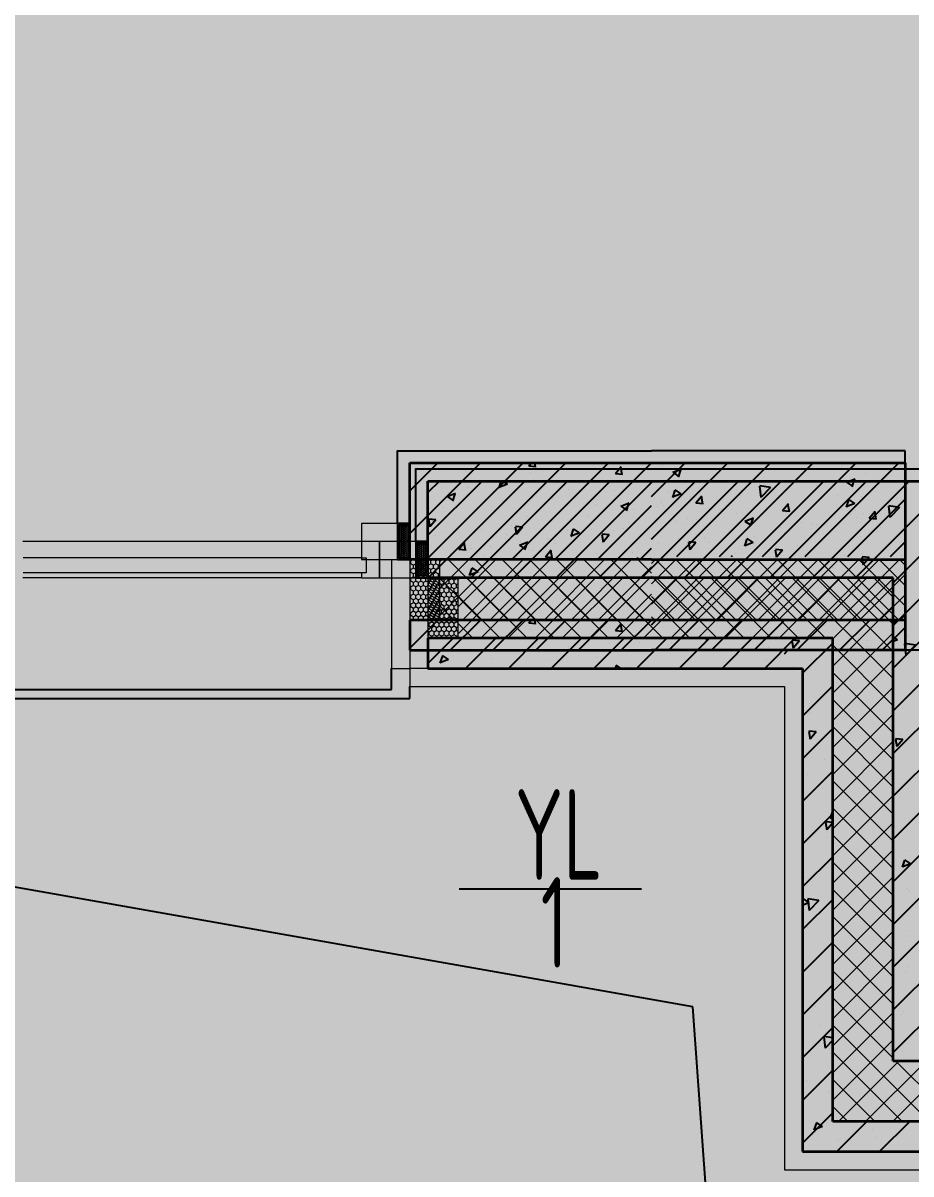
# Model space of a CAD drawing. Header units: inches. Extents: x 143994 to 247866, y 243815 to 272761.
# Drawn here: x 174286 to 175755, y 248859 to 250764 of the extents above; entities that cross this region are included whole.
import ezdxf

# ---------------------------------------------------------------- set-up
doc = ezdxf.new("R2010")
doc.units = ezdxf.units.IN
doc.header["$LTSCALE"] = 1000
doc.header["$MEASUREMENT"] = 0
doc.layers.get('DEFPOINTS').update_dxf_attribs({"color": 62})
for name, color, linetype in [('0-建筑1F', 127, 'Continuous'), ('0-建筑2F', 127, 'Continuous'), ('00雨水标注', 3, 'Continuous'), ('A-S-face(建筑粉刷线)', 136, 'Continuous'), ('PUB_HATCH', 8, 'Continuous'), ('立面', 8, 'Continuous')]:
    doc.layers.add(name, color=color, linetype=linetype)
for name, color, linetype, lineweight in [('A-M-Stone', 11, 'Continuous', 15), ('A-Wall', 254, 'Continuous', 35), ('MQ-HZ幕墙绘制', 6, 'Continuous', 13), ('W-保温层', 8, 'Continuous', 13)]:
    doc.layers.add(name, color=color, linetype=linetype, lineweight=lineweight)
doc.styles.add('ECADI', font='hzs.shx', dxfattribs={"width": 0.7, "bigfont": 'hztxt.shx'})

# ---------------------------------------------------------------- blocks, each defined once
blk = doc.blocks.new('QWQW8EF')
at = {"layer": '00雨水标注'}
blk.add_line((656240.3, -512250.4), (655938.8, -512250.4), dxfattribs=at)
at = {"layer": '00雨水标注', "style": 'ECADI', "width": 0.7}
for s, p in [('YL', (656030.8, -512234.7)), ('1', (656073.7, -512380.3))]:
    blk.add_text(s, height=150, rotation=0, dxfattribs=at).set_placement(p)
blk = doc.blocks.new('144')
at = {"layer": 'MQ-HZ幕墙绘制'}
h = blk.add_hatch(dxfattribs=at)
h.set_pattern_fill('HEX', color=127, style=0)
h.set_pattern_definition([(1e-14, (655711.5287, -389129.3269), (-4e-16, 1.649778), [0.9525, -1.905]), (120, (655711.5287, -389129.3269), (-1.4287497, -0.824889), [0.9525, -1.905]), (60, (655712.4812, -389129.3269), (-1.4287497, 0.824889), [0.9525, -1.905])])
h.paths.add_polyline_path([(655886.9, -390307.3), (655886.9, -390253.3), (655869.9, -390253.3), (655869.9, -390307.3)])
h = blk.add_hatch(dxfattribs=at)
h.set_pattern_fill('HONEY', color=127, scale=3, angle=90)
h.set_pattern_definition([(90, (275015.537, -387774.7383), (-4.124445, 7.14375), [4.7625, -9.525]), (210, (275015.537, -387774.7383), (-4.12444648, -7.143749147), [4.7625, -9.525]), (150, (275015.537, -387774.7383), (-8.24889148, 8.53e-07), [-9.525, 4.7625])])
h.paths.add_polyline_path([(655886.9, -390310.3), (655886.9, -390410.3), (655936.9, -390410.3), (655936.9, -390310.3)])
at = {"layer": 'A-M-Stone', "color": 127}
for p, q in [((655856.9, -390310.3), (655856.9, -390490.3)), ((655856.9, -390490.3), (655886.9, -390490.3)), ((656286.9, -390490.3), (655886.9, -390490.3)), ((656476.6, -390490.6), (656286.9, -390490.3))]:
    blk.add_line(p, q, dxfattribs=at)
at = {"layer": 'A-S-face(建筑粉刷线)', "color": 127}
for p, q in [((655886.9, -390130.3), (656286.9, -390130.3)), ((656706.9, -390130.3), (656286.9, -390130.3)), ((656706.9, -390150.3), (656706.9, -390130.3))]:
    blk.add_line(p, q, dxfattribs=at)
blk.add_lwpolyline([(655866.9, -390250.3), (655866.9, -390130.3), (655886.9, -390130.3)], dxfattribs=at)
at = {"layer": 'A-Wall', "color": 127}
for p, q in [((655886.9, -390310.3), (655886.9, -390150.3)), ((655886.9, -390150.3), (656286.9, -390150.3)), ((656286.9, -390150.3), (656706.9, -390150.3)), ((656706.9, -390150.3), (656706.9, -390460.3)), ((656286.9, -390310.3), (655886.9, -390310.3)), ((656286.9, -390310.3), (656706.9, -390310.3)), ((656286.9, -390410.3), (655886.9, -390410.3)), ((655886.9, -390410.3), (655886.9, -390460.3)), ((656706.9, -390410.3), (656286.9, -390410.3)), ((655886.9, -390460.3), (656286.9, -390460.3)), ((656706.9, -390460.3), (656286.9, -390460.3)), ((656706.9, -390460.3), (656506.9, -390460.3))]:
    blk.add_line(p, q, dxfattribs=at)
at = {"layer": 'MQ-HZ幕墙绘制', "color": 127}
for p, q in [((655866.9, -390250.3), (655806.9, -390250.3)), ((655806.9, -390250.3), (655806.9, -390310.3)), ((655866.9, -390310.3), (655866.9, -390250.3)), ((655806.9, -390310.3), (655866.9, -390310.3))]:
    blk.add_line(p, q, dxfattribs=at)
at = {"layer": 'MQ-HZ幕墙绘制', "color": 127, "lineweight": -3}
blk.add_lwpolyline([(655866.9, -390250.3), (655866.9, -390310.3), (655883.9, -390310.3), (655883.9, -390310.3), (655886.9, -390310.3), (655886.9, -390307.3), (655869.9, -390307.3), (655869.9, -390253.3), (655886.9, -390253.3), (655886.9, -390250.3), (655883.9, -390250.3), (655883.9, -390250.3), (655866.9, -390250.3, 0.000051)], format="xyb", dxfattribs=at)
at = {"layer": 'MQ-HZ幕墙绘制', "color": 127}
blk.add_lwpolyline([(655886.9, -390310.3), (655886.9, -390410.3), (655936.9, -390410.3), (655936.9, -390310.3)], close=True, dxfattribs=at)
at = {"layer": 'PUB_HATCH', "color": 127, "linetype": 'Continuous'}
for p, q in [((655886.9, -390196.6), (655933.3, -390150.3)), ((655886.9, -390267.3), (656004, -390150.3)), ((655914.7, -390310.3), (656074.7, -390150.3)), ((655945.7, -390157.3), (655945.7, -390157.3)), ((655967.8, -390150.6), (655967.8, -390150.6)), ((655979.6, -390162.1), (655979.6, -390162.1)), ((655985.4, -390310.3), (656145.4, -390150.3)), ((656056.1, -390310.3), (656216.1, -390150.3)), ((656078.9, -390161.5), (656078.9, -390161.5)), ((656083.8, -390155.1), (656087.8, -390150.3)), ((656083.8, -390155.1), (656095.8, -390156.1)), ((656095.1, -390157.1), (656093.8, -390150.3)), ((656126.8, -390310.3), (656286.8, -390150.3)), ((656227.3, -390167.6), (656236.9, -390156.1)), ((656238.6, -390169.7), (656236.2, -390157.1)), ((656286.9, -390206), (656342.6, -390150.3)), ((656286.9, -390276.7), (656413.4, -390150.3)), ((656304.8, -390154.9), (656304.8, -390154.9)), ((656322.3, -390165.8), (656336.3, -390160.5)), ((656329.1, -390305.3), (656484.1, -390150.3)), ((656331.5, -390173.6), (656335.6, -390161.5)), ((656399.8, -390305.3), (656554.8, -390150.3)), ((656470.5, -390305.3), (656625.5, -390150.3)), ((656541.2, -390305.3), (656696.2, -390150.3)), ((656679.4, -390162.1), (656679.4, -390162.1)), ((655962.3, -390181.5), (655962.3, -390181.5)), ((656086.4, -390166.6), (656086.4, -390166.6)), ((656193.1, -390171.2), (656193.1, -390171.2)), ((656227.3, -390167.6), (656239.2, -390168.7)), ((656250.8, -390182), (656250.8, -390182)), ((656322.3, -390165.8), (656332.3, -390172.6)), ((656537.1, -390182.4), (656537.1, -390182.4)), ((656553.5, -390178.6), (656553.5, -390178.6)), ((656603.6, -390172), (656603.6, -390172)), ((656609.8, -390181.9), (656623.8, -390176.5)), ((656609.8, -390181.9), (656619.7, -390188.6)), ((656619, -390189.6), (656623, -390177.5)), ((656641, -390167.4), (656641, -390167.4)), ((655948.9, -390205.8), (655962.9, -390200.4)), ((655958.2, -390213.5), (655962.2, -390201.4)), ((656149.8, -390194.9), (656149.8, -390194.9)), ((656167.3, -390196.2), (656167.3, -390196.2)), ((656217.3, -390189.7), (656217.3, -390189.7)), ((656427.2, -390195.2), (656427.2, -390195.2)), ((656436.1, -390195.2), (656436.1, -390195.2)), ((656614.5, -390184.9), (656614.5, -390184.9)), ((655948.9, -390205.8), (655958.8, -390212.5)), ((656041, -390212.9), (656041, -390212.9)), ((656047.1, -390208.9), (656047.1, -390208.9)), ((656236.3, -390221.8), (656250.3, -390216.4)), ((656245.6, -390229.5), (656249.6, -390217.4)), ((656301.4, -390211.8), (656301.4, -390211.8)), ((656333.4, -390209.3), (656333.4, -390209.3)), ((656351.5, -390205.2), (656351.5, -390205.2)), ((656360.6, -390216.3), (656370.2, -390204.8)), ((656360.6, -390216.3), (656372.5, -390217.4)), ((656371.8, -390218.4), (656369.5, -390205.8)), ((656497.8, -390204.9), (656497.8, -390204.9)), ((656504, -390228.9), (656513.7, -390217.4)), ((656515.2, -390230.9), (656512.9, -390218.4)), ((656611.9, -390305.3), (656706.9, -390210.3)), ((655915.2, -390229.4), (655915.2, -390229.4)), ((655943.2, -390223.9), (655943.2, -390223.9)), ((655965.2, -390222.8), (655965.2, -390222.8)), ((656197.5, -390310.3), (656286.9, -390220.9)), ((656236.3, -390221.8), (656246.3, -390228.5)), ((656296.2, -390222.9), (656296.2, -390222.9)), ((656381.2, -390224.9), (656381.2, -390224.9)), ((656403, -390227.4), (656403, -390227.4)), ((656504, -390228.9), (656516, -390229.9)), ((656509.7, -390231.9), (656509.7, -390231.9)), ((656616.5, -390236.4), (656616.5, -390236.4)), ((656638.6, -390234), (656638.6, -390234)), ((656647.5, -390241.4), (656657.1, -390229.9)), ((656658.7, -390243.5), (656656.4, -390230.9)), ((656240.5, -390258.6), (656240.5, -390258.6)), ((656248.4, -390248.6), (656248.4, -390248.6)), ((656338.4, -390249.8), (656338.4, -390249.8)), ((656441.7, -390246.4), (656455.7, -390241)), ((656441.7, -390246.4), (656451.7, -390253.1)), ((656445.1, -390254.3), (656445.1, -390254.3)), ((656450.9, -390254.1), (656455, -390242)), ((656500.9, -390257.5), (656500.9, -390257.5)), ((656534.7, -390249), (656534.7, -390249)), ((656551, -390250.9), (656551, -390250.9)), ((656626.7, -390240.9), (656626.7, -390240.9)), ((656647.5, -390241.4), (656659.4, -390242.5)), ((655940.6, -390264.3), (655940.6, -390264.3)), ((656044.7, -390275.5), (656044.7, -390275.5)), ((656047.4, -390268.8), (656047.4, -390268.8)), ((656114.7, -390275.1), (656114.7, -390275.1)), ((656147.4, -390261.4), (656147.4, -390261.4)), ((656154.2, -390273.3), (656154.2, -390273.3)), ((656164.7, -390268.5), (656164.7, -390268.5)), ((656187.3, -390260.8), (656187.3, -390260.8)), ((656331, -390275.8), (656331, -390275.8)), ((656374.6, -390274.1), (656374.6, -390274.1)), ((656433.7, -390261.8), (656433.7, -390261.8)), ((656551.9, -390258.8), (656551.9, -390258.8)), ((656658.7, -390263.3), (656658.7, -390263.3)), ((655940.8, -390290.5), (655940.8, -390290.5)), ((655968.1, -390293), (655977.8, -390281.5)), ((655968.1, -390293), (655980.1, -390294)), ((655979.4, -390295), (655977.1, -390282.5)), ((655982.8, -390291.2), (655982.8, -390291.2)), ((655988.4, -390291.8), (655988.4, -390291.8)), ((656068.3, -390286.3), (656082.3, -390280.9)), ((656068.3, -390286.3), (656078.2, -390293)), ((656070.7, -390280.8), (656070.7, -390280.8)), ((656077.5, -390294), (656081.6, -390281.9)), ((656089.6, -390295.7), (656089.6, -390295.7)), ((656111.6, -390305.5), (656121.2, -390294)), ((656122.9, -390307.6), (656120.5, -390295)), ((656260.9, -390277.9), (656260.9, -390277.9)), ((656268.2, -390310.3), (656286.9, -390291.6)), ((656298.9, -390284.1), (656298.9, -390284.1)), ((656682.6, -390305.3), (656706.9, -390281)), ((655912.6, -390301.7), (655912.6, -390301.7)), ((655954, -390300.8), (655954, -390300.8)), ((656111.6, -390305.5), (656123.5, -390306.6)), ((656196.3, -390300.2), (656196.3, -390300.2)), ((656235.2, -390304.7), (656235.2, -390304.7)), ((656261.6, -390310.3), (656264.7, -390306.6)), ((656264.5, -390310.3), (656264, -390307.6)), ((656419.2, -390305.3), (656420.9, -390303.5)), ((656420.2, -390305.3), (656420.1, -390304.2)), ((656606.2, -390304.2), (656606.2, -390304.2)), ((656636.1, -390300.5), (656636.1, -390300.5)), ((656700.4, -390303.2), (656700.4, -390303.2)), ((655886.9, -390456.6), (655933.3, -390410.3)), ((655954, -390460.3), (656004, -390410.3)), ((655967.8, -390410.6), (655967.8, -390410.6)), ((656024.7, -390460.3), (656074.7, -390410.3)), ((656083.8, -390415.1), (656087.8, -390410.3)), ((656095.1, -390417.1), (656093.8, -390410.3)), ((656095.4, -390460.3), (656145.4, -390410.3)), ((656166.1, -390460.3), (656216.1, -390410.3)), ((656236.8, -390460.3), (656286.8, -390410.3)), ((656286.9, -390418.1), (656294.8, -390410.3)), ((656315.5, -390460.3), (656365.5, -390410.3)), ((656386.2, -390460.3), (656436.2, -390410.3)), ((656456.9, -390460.3), (656506.9, -390410.3)), ((656527.6, -390460.3), (656577.6, -390410.3)), ((656598.3, -390460.3), (656648.3, -390410.3)), ((656684.7, -390410.3), (656690.4, -390414.1)), ((656689.7, -390415.1), (656691.3, -390410.3)), ((655945.7, -390417.3), (655945.7, -390417.3)), ((655979.6, -390422.1), (655979.6, -390422.1)), ((656078.9, -390421.5), (656078.9, -390421.5)), ((656083.8, -390415.1), (656095.8, -390416.1)), ((656086.4, -390426.6), (656086.4, -390426.6)), ((656227.3, -390427.6), (656236.9, -390416.1)), ((656227.3, -390427.6), (656239.2, -390428.7)), ((656238.6, -390429.7), (656236.2, -390417.1)), ((656395.7, -390415.3), (656395.7, -390415.3)), ((656669, -390460.3), (656706.9, -390422.4)), ((655962.3, -390441.5), (655962.3, -390441.5)), ((656193.1, -390431.2), (656193.1, -390431.2)), ((656250.8, -390442), (656250.8, -390442)), ((656324.2, -390431.3), (656324.2, -390431.3)), ((656431, -390435.8), (656431, -390435.8)), ((656527.4, -390448.7), (656527.4, -390448.7)), ((656537.7, -390440.3), (656537.7, -390440.3)), ((656613.9, -390438.1), (656613.9, -390438.1)), ((656631.3, -390433.7), (656631.3, -390433.7)), ((656644.5, -390444.8), (656644.5, -390444.8)), ((656149.8, -390454.9), (656149.8, -390454.9)), ((656167.3, -390456.2), (656167.3, -390456.2)), ((656217.3, -390449.7), (656217.3, -390449.7)), ((656366.4, -390458.1), (656366.4, -390458.1)), ((656497.2, -390458.1), (656497.2, -390458.1)), ((656506.9, -390466.1), (656512.8, -390460.3)), ((656645.3, -390454.4), (656645.3, -390454.4))]:
    blk.add_line(p, q, dxfattribs=at)
at = {"layer": 'PUB_HATCH', "color": 127}
for p, q in [((655856.9, -390525.3), (655856.9, -390490.3)), ((653616.9, -390525.3), (655856.9, -390525.3))]:
    blk.add_line(p, q, dxfattribs=at)
at = {"layer": 'W-保温层', "color": 127, "linetype": 'Continuous'}
for p, q in [((655936.9, -390313.2), (655939.8, -390310.3)), ((655936.9, -390358.1), (655984.7, -390310.3)), ((655936.9, -390403), (656029.6, -390310.3)), ((656050.3, -390410.3), (655950.3, -390310.3)), ((655974.5, -390410.3), (656074.5, -390310.3)), ((656095.2, -390410.3), (655995.2, -390310.3)), ((656019.4, -390410.3), (656119.4, -390310.3)), ((656140.1, -390410.3), (656040.1, -390310.3)), ((656064.3, -390410.3), (656164.3, -390310.3)), ((656185, -390410.3), (656085, -390310.3)), ((656109.2, -390410.3), (656209.2, -390310.3)), ((656229.9, -390410.3), (656129.9, -390310.3)), ((656154.1, -390410.3), (656254.1, -390310.3)), ((656274.8, -390410.3), (656174.8, -390310.3)), ((656286.9, -390377.5), (656219.7, -390310.3)), ((656286.9, -390332.6), (656264.6, -390310.3)), ((656286.9, -390316.9), (656293.6, -390310.3)), ((656286.9, -390350.6), (656327.2, -390310.3)), ((656286.9, -390384.3), (656360.9, -390310.3)), ((656293.4, -390310.3), (656393.4, -390410.3)), ((656294.6, -390410.3), (656394.6, -390310.3)), ((656327.1, -390310.3), (656427.1, -390410.3)), ((656328.3, -390410.3), (656428.3, -390310.3)), ((656360.8, -390310.3), (656460.8, -390410.3)), ((656361.9, -390410.3), (656461.9, -390310.3)), ((656394.4, -390310.3), (656494.4, -390410.3)), ((656395.6, -390410.3), (656495.6, -390310.3)), ((656428.1, -390310.3), (656528.1, -390410.3)), ((656429.3, -390410.3), (656529.3, -390310.3)), ((656461.8, -390310.3), (656561.8, -390410.3)), ((656463, -390410.3), (656563, -390310.3)), ((656495.5, -390310.3), (656595.5, -390410.3)), ((656496.7, -390410.3), (656596.7, -390310.3)), ((656529.1, -390310.3), (656629.1, -390410.3)), ((656530.3, -390410.3), (656630.3, -390310.3)), ((656562.8, -390310.3), (656662.8, -390410.3)), ((656564, -390410.3), (656664, -390310.3)), ((656596.5, -390310.3), (656696.5, -390410.3)), ((656597.7, -390410.3), (656697.7, -390310.3)), ((656630.2, -390310.3), (656706.9, -390387)), ((656663.8, -390310.3), (656706.9, -390353.4)), ((656697.5, -390310.3), (656706.9, -390319.7)), ((656199, -390410.3), (656286.9, -390322.4)), ((656631.4, -390410.3), (656706.9, -390334.7)), ((656005.4, -390410.3), (655936.9, -390341.8)), ((656286.9, -390337.5), (656359.7, -390410.3)), ((656243.9, -390410.3), (656286.9, -390367.3)), ((656286.9, -390371.2), (656326.1, -390410.3)), ((656665, -390410.3), (656706.9, -390368.4)), ((655960.5, -390410.3), (655936.9, -390386.7)), ((656286.9, -390404.8), (656292.4, -390410.3)), ((656698.7, -390410.3), (656706.9, -390402.1))]:
    blk.add_line(p, q, dxfattribs=at)
at = {"layer": '立面', "color": 127}
blk.add_line((657906.9, -390460.3), (656706.9, -390460.3), dxfattribs=at)
blk = doc.blocks.new('1442323')
at = {"layer": 'MQ-HZ幕墙绘制'}
h = blk.add_hatch(dxfattribs=at)
h.set_pattern_fill('HEX', color=127, style=0)
h.set_pattern_definition([(360, (697761.5287, -389218.3565), (4e-16, 1.649778), [0.9525, -1.905]), (120, (697761.5287, -389218.3565), (-1.4287497, -0.824889), [0.9525, -1.905]), (60, (697762.4812, -389218.3565), (-1.4287497, 0.824889), [0.9525, -1.905])])
h.paths.add_polyline_path([(697936.9, -390396.3), (697936.9, -390342.3), (697919.9, -390342.3), (697919.9, -390396.3)])
h = blk.add_hatch(dxfattribs=at)
h.set_pattern_fill('HONEY', color=127, scale=3, angle=90)
h.set_pattern_definition([(90, (317065.537, -387863.768), (-4.124445, 7.14375), [4.7625, -9.525]), (210, (317065.537, -387863.768), (-4.12444648, -7.143749147), [4.7625, -9.525]), (150, (317065.537, -387863.768), (-8.24889148, 8.53e-07), [-9.525, 4.7625])])
h.paths.add_polyline_path([(697936.9, -390399.3), (697936.9, -390499.3), (697986.9, -390499.3), (697986.9, -390399.3)])
at = {"layer": 'A-M-Stone', "color": 127}
for p, q in [((697906.9, -390399.3), (697906.9, -390579.3)), ((697906.9, -390579.3), (697936.9, -390579.3)), ((697936.9, -390579.3), (698526.9, -390579.3)), ((698526.9, -390579.3), (698526.9, -391379.3)), ((698526.9, -391379.3), (699436.9, -391379.3))]:
    blk.add_line(p, q, dxfattribs=at)
at = {"layer": 'A-S-face(建筑粉刷线)', "color": 127}
blk.add_line((697936.9, -390219.3), (698886.9, -390219.3), dxfattribs=at)
blk.add_lwpolyline([(697916.9, -390339.3), (697916.9, -390219.3), (697936.9, -390219.3)], dxfattribs=at)
at = {"layer": 'A-Wall', "color": 127}
for p, q in [((697936.9, -390399.3), (697936.9, -390239.3)), ((697936.9, -390239.3), (698866.9, -390239.3)), ((698706.9, -390399.3), (697936.9, -390399.3)), ((698706.9, -391199.3), (698706.9, -390399.3)), ((698606.9, -390499.3), (697936.9, -390499.3)), ((697936.9, -390499.3), (697936.9, -390549.3)), ((698606.9, -391299.3), (698606.9, -390499.3)), ((697936.9, -390549.3), (698556.9, -390549.3)), ((698556.9, -390549.3), (698556.9, -391349.3)), ((699436.9, -391199.3), (698706.9, -391199.3)), ((699436.9, -391299.3), (698606.9, -391299.3)), ((698556.9, -391349.3), (699436.9, -391349.3))]:
    blk.add_line(p, q, dxfattribs=at)
at = {"layer": 'MQ-HZ幕墙绘制', "color": 127}
for p, q in [((697826.9, -390339.3), (697266.9, -390339.3)), ((697856.9, -390339.3), (697826.9, -390339.3)), ((697826.9, -390339.3), (697826.9, -390366.3)), ((697856.9, -390399.3), (697856.9, -390339.3)), ((697916.9, -390339.3), (697856.9, -390339.3)), ((697856.9, -390339.3), (697856.9, -390399.3)), ((697916.9, -390399.3), (697916.9, -390339.3)), ((697827, -390366.3), (697267, -390366.3)), ((697826.9, -390366.3), (697834.9, -390366.3)), ((697834.9, -390366.3), (697834.9, -390391.3)), ((697827, -390391.3), (697267, -390391.3)), ((697834.9, -390391.3), (697826.9, -390391.3)), ((697826.9, -390391.3), (697826.9, -390399.3)), ((697826.9, -390399.3), (697266.9, -390399.3)), ((697826.9, -390399.3), (697856.9, -390399.3)), ((697856.9, -390399.3), (697916.9, -390399.3))]:
    blk.add_line(p, q, dxfattribs=at)
at = {"layer": 'MQ-HZ幕墙绘制', "color": 127, "lineweight": -3}
blk.add_lwpolyline([(697916.9, -390339.3), (697916.9, -390399.3), (697933.9, -390399.3), (697933.9, -390399.3), (697936.9, -390399.3), (697936.9, -390396.3), (697919.9, -390396.3), (697919.9, -390342.3), (697936.9, -390342.3), (697936.9, -390339.3), (697933.9, -390339.3), (697933.9, -390339.3), (697916.9, -390339.3, 0.000051)], format="xyb", dxfattribs=at)
at = {"layer": 'MQ-HZ幕墙绘制', "color": 127}
blk.add_lwpolyline([(697936.9, -390399.3), (697936.9, -390499.3), (697986.9, -390499.3), (697986.9, -390399.3)], close=True, dxfattribs=at)
at = {"layer": 'PUB_HATCH', "color": 127, "linetype": 'Continuous'}
for p, q in [((698026.6, -390239.3), (697936.9, -390329)), ((697955.9, -390239.3), (697936.9, -390258.3)), ((698097.3, -390239.3), (697937.3, -390399.3)), ((698168, -390239.3), (698008, -390399.3)), ((698057.9, -390239.3), (698054.2, -390250.5)), ((698068.6, -390244.5), (698060.8, -390239.3)), ((698238.7, -390239.3), (698078.7, -390399.3)), ((698309.4, -390239.3), (698149.4, -390399.3)), ((698380.1, -390239.3), (698220.1, -390399.3)), ((698450.9, -390239.3), (698290.9, -390399.3)), ((698349.9, -390239.6), (698349.9, -390239.6)), ((698521.6, -390239.3), (698361.6, -390399.3)), ((698592.3, -390239.3), (698432.3, -390399.3)), ((698663, -390239.3), (698503, -390399.3)), ((698733.7, -390239.3), (698573.7, -390399.3)), ((698804.4, -390239.3), (698644.4, -390399.3)), ((698002.3, -390250), (698002.3, -390250)), ((698068.6, -390244.5), (698054.6, -390249.9)), ((698078, -390240), (698078, -390240)), ((698246, -390254.5), (698246, -390254.5)), ((698333.4, -390258.5), (698333.4, -390258.5)), ((698345.7, -390254.4), (698341.6, -390266.5)), ((698356, -390260.6), (698346, -390253.8)), ((698486, -390247.5), (698488.2, -390266.5)), ((698504.1, -390249.9), (698486.4, -390247.1)), ((698504.1, -390249.9), (698488.6, -390266.1)), ((698529.6, -390252.5), (698529.6, -390252.5)), ((698579.7, -390245.9), (698579.7, -390245.9)), ((698866.9, -390247.5), (698706.9, -390407.5)), ((698731.3, -390242.4), (698731.3, -390242.4)), ((698003.9, -390261.6), (698003.9, -390261.6)), ((698110.7, -390266.1), (698110.7, -390266.1)), ((698143.4, -390268.6), (698143.4, -390268.6)), ((698217.4, -390270.6), (698217.4, -390270.6)), ((698324.2, -390275.1), (698324.2, -390275.1)), ((698356, -390260.6), (698342, -390265.9)), ((698453.9, -390262.5), (698453.9, -390262.5)), ((698614.6, -390262.4), (698614.6, -390262.4)), ((698633.1, -390270.4), (698629, -390282.5)), ((698643.4, -390276.6), (698629.4, -390282)), ((698643.4, -390276.6), (698633.5, -390269.9)), ((698655.1, -390264.2), (698655.1, -390264.2)), ((697938.5, -390296.4), (697938.5, -390296.4)), ((697939.3, -390284), (697939.3, -390284)), ((698042.3, -390281.4), (698042.3, -390281.4)), ((698046.1, -390288.5), (698046.1, -390288.5)), ((698152.9, -390293), (698152.9, -390293)), ((698201.8, -390295.7), (698201.8, -390295.7)), ((698216.8, -390278.6), (698216.8, -390278.6)), ((698277.5, -390285.7), (698277.5, -390285.7)), ((698327.6, -390279.1), (698327.6, -390279.1)), ((698431, -390279.6), (698431, -390279.6)), ((698448.5, -390293.3), (698448.5, -390293.3)), ((698498, -390282.4), (698498, -390282.4)), ((698537.7, -390284.2), (698537.7, -390284.2)), ((698551.2, -390279.2), (698551.2, -390279.2)), ((698644.5, -390288.7), (698644.5, -390288.7)), ((698699.4, -390280.6), (698701.6, -390299.6)), ((698717.6, -390283), (698699.8, -390280.2)), ((698717.6, -390283), (698702, -390299.2)), ((697937.9, -390302.7), (697940.2, -390315.2)), ((697950.2, -390303.2), (697938.2, -390302.1)), ((697950.2, -390303.2), (697940.6, -390314.7)), ((698075.5, -390312.3), (698075.5, -390312.3)), ((698081.3, -390315.2), (698083.6, -390327.8)), ((698093.7, -390315.7), (698081.7, -390314.7)), ((698093.7, -390315.7), (698084, -390327.2)), ((698100.2, -390298.6), (698100.2, -390298.6)), ((698259.6, -390297.5), (698259.6, -390297.5)), ((698347.5, -390306.1), (698347.5, -390306.1)), ((698366.4, -390302), (698366.4, -390302)), ((698381.3, -390302.5), (698381.3, -390302.5)), ((698473.1, -390306.5), (698473.1, -390306.5)), ((698579.9, -390311), (698579.9, -390311)), ((698653.4, -390308.2), (698653.4, -390308.2)), ((698686.7, -390315.5), (698686.7, -390315.5)), ((698729.2, -390298.2), (698729.2, -390298.2)), ((697949.7, -390328.9), (697949.7, -390328.9)), ((697983.5, -390318.6), (697983.5, -390318.6)), ((698025.4, -390318.9), (698025.4, -390318.9)), ((698177.6, -390318.9), (698173.6, -390331)), ((698187.9, -390325.1), (698173.9, -390330.4)), ((698187.9, -390325.1), (698178, -390318.4)), ((698224.8, -390327.8), (698227.1, -390340.3)), ((698237.1, -390328.3), (698225.2, -390327.2)), ((698237.1, -390328.3), (698227.5, -390339.8)), ((698243.6, -390321.1), (698243.6, -390321.1)), ((698264.7, -390322.5), (698264.7, -390322.5)), ((698475.4, -390341.1), (698465.4, -390334.4)), ((698477, -390331.4), (698477, -390331.4)), ((698527.1, -390324.8), (698527.1, -390324.8)), ((698652.6, -390330.8), (698652.6, -390330.8)), ((698866.9, -390318.2), (698706.9, -390478.2)), ((698039.9, -390348), (698039.9, -390348)), ((698140.9, -390335.2), (698140.9, -390335.2)), ((698148.1, -390342.5), (698148.1, -390342.5)), ((698368.2, -390340.3), (698370.5, -390352.9)), ((698380.6, -390340.8), (698368.6, -390339.8)), ((698380.6, -390340.8), (698370.9, -390352.3)), ((698401.3, -390341.4), (698401.3, -390341.4)), ((698465, -390334.9), (698461, -390347)), ((698475.4, -390341.1), (698461.4, -390346.5)), ((698511.7, -390352.9), (698514, -390365.4)), ((698524, -390353.4), (698512.1, -390352.3)), ((698524, -390353.4), (698514.4, -390364.9)), ((698548.8, -390345.8), (698548.8, -390345.8)), ((698031.4, -390362.5), (698031.4, -390362.5)), ((698224.9, -390364.6), (698224.9, -390364.6)), ((698275, -390358), (698275, -390358)), ((698345.1, -390372.7), (698345.1, -390372.7)), ((698446.1, -390359.9), (698446.1, -390359.9)), ((698655.1, -390365.4), (698657.4, -390378)), ((698667.5, -390365.9), (698655.5, -390364.9)), ((698667.5, -390365.9), (698657.8, -390377.4)), ((698723, -390361.7), (698723, -390361.7)), ((698726.6, -390370.5), (698726.6, -390370.5)), ((698009.6, -390383.4), (698005.5, -390395.5)), ((698019.9, -390389.6), (698005.9, -390394.9)), ((698007.1, -390390.7), (698007.1, -390390.7)), ((698019.9, -390389.6), (698010, -390382.9)), ((698022.9, -390391.2), (698022.9, -390391.2)), ((698149.2, -390374.5), (698149.2, -390374.5)), ((698241.2, -390387.7), (698241.2, -390387.7)), ((698600.8, -390387), (698600.8, -390387)), ((698606.4, -390381.7), (698606.4, -390381.7)), ((698676.5, -390377.1), (698676.5, -390377.1)), ((698866.9, -390388.9), (698706.9, -390548.9)), ((697972.8, -390397.8), (697972.8, -390397.8)), ((698113.9, -390395.2), (698113.9, -390395.2)), ((698298, -390399.3), (698297.4, -390398.9)), ((698650.2, -390397.4), (698650.2, -390397.4)), ((698866.9, -390459.6), (698706.9, -390619.6)), ((697978.7, -390499.3), (697936.9, -390541.1)), ((698049.4, -390499.3), (697999.4, -390549.3)), ((698120.1, -390499.3), (698070.1, -390549.3)), ((698190.9, -390499.3), (698140.9, -390549.3)), ((698180.9, -390501.3), (698180.9, -390501.3)), ((698261.6, -390499.3), (698211.6, -390549.3)), ((698332.3, -390499.3), (698282.3, -390549.3)), ((698287.6, -390505.9), (698287.6, -390505.9)), ((698340.2, -390505.9), (698340.2, -390505.9)), ((698403, -390499.3), (698353, -390549.3)), ((698397.6, -390499.3), (698398.3, -390503.3)), ((698401.6, -390499.3), (698398.7, -390502.8)), ((698473.7, -390499.3), (698423.7, -390549.3)), ((698544.4, -390499.3), (698494.4, -390549.3)), ((698539.4, -390503.3), (698541.7, -390515.9)), ((698551.8, -390503.8), (698539.8, -390502.8)), ((698551.8, -390503.8), (698542.1, -390515.3)), ((698714.1, -390502.1), (698706.9, -390497.3)), ((698714.1, -390502.1), (698706.9, -390504.9)), ((698730.7, -390495.7), (698730.7, -390495.7)), ((698119.7, -390522.3), (698119.7, -390522.3)), ((698169.7, -390515.7), (698169.7, -390515.7)), ((698236.3, -390520.9), (698236.3, -390520.9)), ((698332.8, -390511.8), (698332.8, -390511.8)), ((698394.4, -390510.4), (698394.4, -390510.4)), ((698501.2, -390514.9), (698501.2, -390514.9)), ((698606.9, -390507.5), (698556.9, -390557.5)), ((698714.7, -390523.9), (698714.7, -390523.9)), ((698725.9, -390508.5), (698728.1, -390527.5)), ((698744.1, -390510.9), (698726.3, -390508.1)), ((698744.1, -390510.9), (698728.5, -390527.1)), ((697960.9, -390528.4), (697956.9, -390540.5)), ((697971.2, -390534.6), (697957.2, -390540)), ((697971.2, -390534.6), (697961.3, -390527.9)), ((698043.9, -390532.3), (698043.9, -390532.3)), ((698133.6, -390534.9), (698133.6, -390534.9)), ((698216.2, -390531.8), (698216.2, -390531.8)), ((698256.7, -390549.3), (698248.7, -390543.9)), ((698497.4, -390535.7), (698497.4, -390535.7)), ((698571.3, -390534.8), (698571.3, -390534.8)), ((698866.9, -390530.3), (698706.9, -390690.3)), ((698032.6, -390547.7), (698032.6, -390547.7)), ((698248.3, -390544.5), (698246.7, -390549.3)), ((698495.6, -390544.8), (698495.6, -390544.8)), ((698541.5, -390545.6), (698541.5, -390545.6)), ((698606.9, -390578.2), (698556.9, -390628.2)), ((698866.9, -390601.1), (698706.9, -390761.1)), ((698568.8, -390607.1), (698568.8, -390607.1)), ((698722.4, -390615), (698722.4, -390615)), ((698569, -390621.6), (698569, -390621.6)), ((698605.8, -390635), (698605.8, -390635)), ((698606.9, -390648.9), (698556.9, -390698.9)), ((698567.2, -390653.8), (698569.5, -390666.3)), ((698579.5, -390654.3), (698567.6, -390653.2)), ((698579.5, -390654.3), (698569.9, -390665.7)), ((698866.9, -390671.8), (698706.9, -390831.8)), ((698710.6, -390666.3), (698712.9, -390678.8)), ((698723, -390666.8), (698711, -390665.8)), ((698723, -390666.8), (698713.3, -390678.3)), ((698718.2, -390659.4), (698718.2, -390659.4)), ((698557.2, -390705.7), (698556.9, -390706)), ((698557.2, -390705.7), (698556.9, -390705.7)), ((698593.8, -390700.9), (698593.8, -390700.9)), ((698606.9, -390719.6), (698556.9, -390769.6)), ((698565.5, -390725), (698565.5, -390725)), ((698715.7, -390731.7), (698715.7, -390731.7)), ((698589.9, -390748.3), (698589.9, -390748.3)), ((698866.9, -390742.5), (698706.9, -390902.5)), ((698730.1, -390748.9), (698730.1, -390748.9)), ((698606.9, -390790.3), (698556.9, -390840.3)), ((698606.5, -390786), (698602.4, -390798.1)), ((698606.9, -390785.5), (698606.9, -390785.5)), ((698594.9, -390804.2), (698597.2, -390816.7)), ((698606.9, -390804.7), (698595.3, -390803.6)), ((698606.9, -390805.1), (698597.6, -390816.2)), ((698606.9, -390796), (698602.8, -390797.6)), ((698597, -390830), (698597, -390830)), ((698866.9, -390813.2), (698706.9, -390973.2)), ((698606.9, -390861.1), (698556.9, -390911.1)), ((698725.9, -390866.6), (698721.8, -390878.6)), ((698721.8, -390868.2), (698721.8, -390868.2)), ((698736.2, -390872.7), (698726.2, -390866)), ((698734.2, -390850.7), (698734.2, -390850.7)), ((698866.9, -390883.9), (698706.9, -391043.9)), ((698736.2, -390872.7), (698722.2, -390878.1)), ((698560.4, -390896.1), (698560.4, -390896.1)), ((698605.2, -390888.3), (698605.2, -390888.3)), ((698728.6, -390913.8), (698728.6, -390913.8)), ((698731.8, -390917.2), (698731.8, -390917.2)), ((698557.8, -390931.1), (698556.9, -390933.7)), ((698606.9, -390931.8), (698556.9, -390981.8)), ((698568.1, -390937.2), (698556.9, -390941.5)), ((698557.2, -390931.6), (698557.2, -390931.6)), ((698568.1, -390937.2), (698558.2, -390930.5)), ((698565.5, -390931.3), (698567.7, -390950.3)), ((698583.7, -390933.6), (698565.9, -390930.9)), ((698583.7, -390933.6), (698568.1, -390949.9)), ((698866.9, -390954.6), (698706.9, -391114.6)), ((698557.8, -390968.3), (698557.8, -390968.3)), ((698564.9, -390978.3), (698564.9, -390978.3)), ((698729.3, -390983.8), (698729.3, -390983.8)), ((698606.9, -391002.5), (698556.9, -391052.5)), ((698707.3, -391020.6), (698707.3, -391020.6)), ((698729.5, -391002.2), (698729.5, -391002.2)), ((698866.9, -391025.3), (698706.9, -391185.3)), ((698726.9, -391050.4), (698726.9, -391050.4)), ((698731.8, -391042.8), (698731.8, -391042.8)), ((698606.9, -391073.2), (698556.9, -391123.2)), ((698578.9, -391109.5), (698578.9, -391109.5)), ((698721.2, -391121.5), (698721.2, -391121.5)), ((698724.5, -391117), (698724.5, -391117)), ((698606.9, -391143.9), (698556.9, -391193.9)), ((698585.3, -391140), (698585.3, -391140)), ((698604.6, -391141.5), (698604.6, -391141.5)), ((698592, -391159.2), (698594.2, -391178.2)), ((698606.9, -391161.1), (698592.4, -391158.8)), ((698606.9, -391165), (698594.6, -391177.8)), ((698602, -391178.4), (698602, -391178.4)), ((698722.1, -391183.5), (698722.1, -391183.5)), ((698606.9, -391214.6), (698556.9, -391264.6)), ((698564.3, -391231.5), (698564.3, -391231.5)), ((698599.5, -391250.7), (698599.5, -391250.7)), ((698606.9, -391285.3), (698556.9, -391335.3)), ((698579.9, -391301.6), (698575.8, -391313.7)), ((698590.2, -391307.8), (698580.3, -391301.1)), ((698663.6, -391299.3), (698613.6, -391349.3)), ((698734.4, -391299.3), (698684.4, -391349.3)), ((698571.1, -391321.5), (698571.1, -391321.5)), ((698590.2, -391307.8), (698576.2, -391313.2)), ((698673.2, -391312.9), (698673.2, -391312.9)), ((698717.2, -391316.7), (698717.2, -391316.7)), ((698616.2, -391329.5), (698616.2, -391329.5)), ((698677.9, -391326), (698677.9, -391326)), ((698613.3, -391348.4), (698613.3, -391348.4))]:
    blk.add_line(p, q, dxfattribs=at)
at = {"layer": 'PUB_HATCH', "color": 127}
for p, q in [((698375.3, -391109.8), (695376.9, -390579.3)), ((697906.9, -390599.3), (697906.9, -390579.3)), ((695666.9, -390599.3), (697906.9, -390599.3)), ((698526.9, -393189.3), (698375.3, -391109.8))]:
    blk.add_line(p, q, dxfattribs=at)
at = {"layer": 'W-保温层', "color": 127, "linetype": 'Continuous'}
for p, q in [((697986.9, -390402.3), (697989.9, -390399.3)), ((697986.9, -390447.2), (698034.8, -390399.3)), ((697986.9, -390492.1), (698079.7, -390399.3)), ((698101.2, -390499.3), (698001.2, -390399.3)), ((698024.6, -390499.3), (698124.6, -390399.3)), ((698146.1, -390499.3), (698046.1, -390399.3)), ((698069.5, -390499.3), (698169.5, -390399.3)), ((698191, -390499.3), (698091, -390399.3)), ((698114.4, -390499.3), (698214.4, -390399.3)), ((698235.9, -390499.3), (698135.9, -390399.3)), ((698159.3, -390499.3), (698259.3, -390399.3)), ((698280.8, -390499.3), (698180.8, -390399.3)), ((698204.2, -390499.3), (698304.2, -390399.3)), ((698325.7, -390499.3), (698225.7, -390399.3)), ((698249.1, -390499.3), (698349.1, -390399.3)), ((698370.6, -390499.3), (698270.6, -390399.3)), ((698294, -390499.3), (698394, -390399.3)), ((698415.5, -390499.3), (698315.5, -390399.3)), ((698338.9, -390499.3), (698438.9, -390399.3)), ((698460.4, -390499.3), (698360.4, -390399.3)), ((698383.8, -390499.3), (698483.8, -390399.3)), ((698505.3, -390499.3), (698405.3, -390399.3)), ((698428.7, -390499.3), (698528.7, -390399.3)), ((698550.2, -390499.3), (698450.2, -390399.3)), ((698473.6, -390499.3), (698573.6, -390399.3)), ((698595.1, -390499.3), (698495.1, -390399.3)), ((698518.5, -390499.3), (698618.5, -390399.3)), ((698706.9, -390566.2), (698540, -390399.3)), ((698563.4, -390499.3), (698663.4, -390399.3)), ((698706.9, -390521.3), (698584.9, -390399.3)), ((698606.9, -390500.7), (698706.9, -390400.7)), ((698706.9, -390476.4), (698629.8, -390399.3)), ((698706.9, -390431.5), (698674.7, -390399.3)), ((698056.3, -390499.3), (697986.9, -390429.9)), ((698606.9, -390545.6), (698706.9, -390445.6)), ((698011.4, -390499.3), (697986.9, -390474.8)), ((698606.9, -390590.5), (698706.9, -390490.5)), ((698706.9, -390611.1), (698606.9, -390511.1)), ((698606.9, -390635.4), (698706.9, -390535.4)), ((698706.9, -390656), (698606.9, -390556)), ((698606.9, -390680.3), (698706.9, -390580.3)), ((698706.9, -390700.9), (698606.9, -390600.9)), ((698606.9, -390725.2), (698706.9, -390625.2)), ((698706.9, -390745.8), (698606.9, -390645.8)), ((698606.9, -390770.1), (698706.9, -390670.1)), ((698706.9, -390790.7), (698606.9, -390690.7)), ((698606.9, -390815), (698706.9, -390715)), ((698706.9, -390835.6), (698606.9, -390735.6)), ((698606.9, -390859.9), (698706.9, -390759.9)), ((698706.9, -390880.5), (698606.9, -390780.5)), ((698606.9, -390904.8), (698706.9, -390804.8)), ((698706.9, -390925.4), (698606.9, -390825.4)), ((698606.9, -390949.7), (698706.9, -390849.7)), ((698706.9, -390970.3), (698606.9, -390870.3)), ((698606.9, -390994.6), (698706.9, -390894.6)), ((698706.9, -391015.2), (698606.9, -390915.2)), ((698606.9, -391039.5), (698706.9, -390939.5)), ((698706.9, -391060.1), (698606.9, -390960.1)), ((698606.9, -391084.4), (698706.9, -390984.4)), ((698706.9, -391105), (698606.9, -391005)), ((698606.9, -391129.3), (698706.9, -391029.3)), ((698706.9, -391149.9), (698606.9, -391049.9)), ((698606.9, -391174.2), (698706.9, -391074.2)), ((698706.9, -391194.8), (698606.9, -391094.8)), ((698606.9, -391219.1), (698706.9, -391119.1)), ((698766.5, -391299.3), (698606.9, -391139.7)), ((698606.9, -391264), (698706.9, -391164)), ((698721.6, -391299.3), (698606.9, -391184.6)), ((698616.5, -391299.3), (698716.5, -391199.3)), ((698661.4, -391299.3), (698761.4, -391199.3)), ((698706.3, -391299.3), (698806.3, -391199.3)), ((698811.4, -391299.3), (698711.4, -391199.3)), ((698676.7, -391299.3), (698606.9, -391229.6)), ((698631.8, -391299.3), (698606.9, -391274.5))]:
    blk.add_line(p, q, dxfattribs=at)
at = {"layer": 'W-保温层', "color": 127}
for p, q in [((697986.9, -390499.3), (697986.9, -390399.3)), ((697986.9, -390399.3), (698706.9, -390399.3)), ((698706.9, -390399.3), (698706.9, -391199.3)), ((698606.9, -390499.3), (697986.9, -390499.3)), ((698606.9, -391299.3), (698606.9, -390499.3)), ((698706.9, -391199.3), (699386.9, -391199.3)), ((699386.9, -391299.3), (698606.9, -391299.3))]:
    blk.add_line(p, q, dxfattribs=at)

msp = doc.modelspace()

# ---------------------------------------------------------------- hatches: boundary and pattern name
at = {"layer": 'DEFPOINTS'}
h = msp.add_hatch(dxfattribs=at)
h.set_pattern_fill('ANSI31', color=250)
h.set_pattern_definition([(45, (-65482.5842, -4e-05), (-1.122532015, 1.122532015), [])])
h.paths.add_polyline_path([(182383.45, 243814.78), (157803.44, 243814.78), (157803.44, 270814.78), (182383.45, 270814.78)])

# ---------------------------------------------------------------- block references
msp.add_blockref('QWQW8EF', (-480931.31, 761580.81))
at = {"layer": '0-建筑1F'}
msp.add_blockref('144', (-480961.31, 640186.38), dxfattribs=at)
at = {"layer": '0-建筑2F'}
msp.add_blockref('1442323', (-522981.31, 640245.41), dxfattribs=at)

doc.saveas('drawing.dxf')
